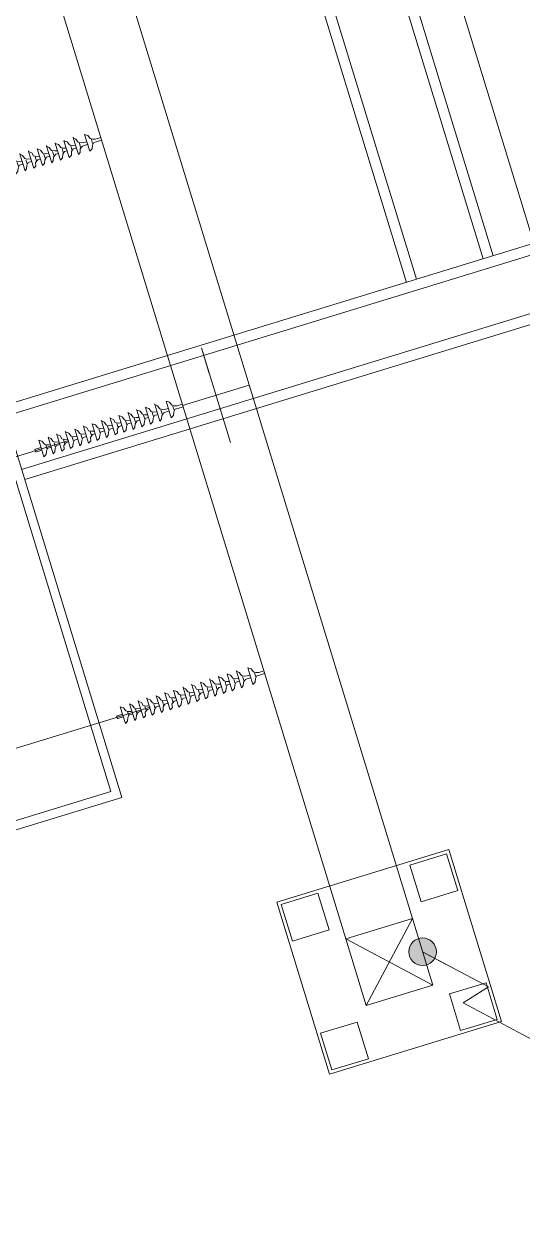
# Model space of a CAD drawing. Header units: metres. Extents: x 0 to 551036, y 0 to 1845929.
# Drawn here: x 547510.03 to 547517.18, y 1841909.82 to 1841926.98 of the extents above; entities that cross this region are included whole.
import ezdxf

# ---------------------------------------------------------------- set-up
doc = ezdxf.new("R2010")
doc.units = ezdxf.units.M
doc.header["$MEASUREMENT"] = 0
for name, color, linetype, lineweight in [('_0', 7, 'Continuous', 0), ('BD HH1 KEM TMB$0$cay', 7, 'Continuous', 0), ('BD HH1 KEM TMB$0$duongdaydien', 7, 'Continuous', 0), ('Level 49', 7, 'Continuous', 0), ('Level 50', 7, 'Continuous', 0), ('Level 62', 7, 'Continuous', 0)]:
    doc.layers.add(name, color=color, linetype=linetype, lineweight=lineweight)

# ---------------------------------------------------------------- blocks, each defined once
blk = doc.blocks.new('02 Xref KB1 MBTB$0$X220 NC')
at = {"color": 0, "linetype": 'ByBlock', "lineweight": -2}
for p, q in [((37516403, -1534182), (37516403, -1374182)), ((37526403, -1534182), (37526403, -1374182)), ((37526403, -1534182), (37516403, -1544182)), ((37516403, -1534182), (37526403, -1544182))]:
    blk.add_line(p, q, dxfattribs=at)
at = {"flags": 128}
for points in [[(37521403, -1450899), (37521403, -1447081), (37521403, -1461283)], [(37526403, -1454182), (37516403, -1454182)]]:
    blk.add_lwpolyline(points, dxfattribs=at)
at = {"color": 0, "linetype": 'ByBlock', "lineweight": -2, "flags": 128}
for points in [[(37534313, -1526272), (37508493, -1526272), (37508493, -1552092), (37534313, -1552092), (37534313, -1526272)], [(37508993, -1526772), (37514493, -1526772), (37514493, -1532272), (37508993, -1532272), (37508993, -1526772)], [(37533813, -1526772), (37528313, -1526772), (37528313, -1532272), (37533813, -1532272), (37533813, -1526772)], [(37516403, -1544182), (37526403, -1544182), (37526403, -1534182), (37516403, -1534182), (37516403, -1544182)], [(37516403, -1534182), (37526403, -1534182), (37526403, -1544182), (37516403, -1544182), (37516403, -1534182)], [(37526403, -1534182), (37516403, -1534182), (37516403, -1544182), (37526403, -1544182), (37526403, -1534182)], [(37508993, -1551592), (37514493, -1551592), (37514493, -1546092), (37508993, -1546092), (37508993, -1551592)], [(37533813, -1551592), (37528313, -1551592), (37528313, -1546092), (37533813, -1546092), (37533813, -1551592)]]:
    blk.add_lwpolyline(points, close=True, dxfattribs=at)
blk = doc.blocks.new('02 Xref KB1 MBTB$0$Kim_CS')
at = {"layer": 'BD HH1 KEM TMB$0$duongdaydien', "color": 0, "linetype": 'ByBlock', "lineweight": -2}
for p, q in [((-10499, 14034), (-2277, 5812)), ((-5056, 5056), (-2277, 5812)), ((0, 0), (-5056, 5056)), ((0, 0), (-1768, 1768))]:
    blk.add_line(p, q, dxfattribs=at)
blk = doc.blocks.new('02 Xref KB1 MBTB$0$KCS_01')
h = blk.add_hatch()
h.set_pattern_fill('ANGLE', color=0, pattern_type=2)
h.set_pattern_definition([(0, (-101000, -440999.72), (0, 69.85), [50.8, -19.05]), (90, (-101000, -440999.72), (-69.85, 4e-15), [50.8, -19.05])])
edge = h.paths.add_edge_path()
edge.add_arc((0, 0), 1981, 0, 360)
at = {"color": 0}
blk.add_circle((0, 0), 1981, dxfattribs=at)
at = {"layer": 'BD HH1 KEM TMB$0$duongdaydien', "color": 0, "xscale": 1.5, "yscale": 1.5, "zscale": 1.5}
blk.add_blockref('02 Xref KB1 MBTB$0$Kim_CS', (0, 0), dxfattribs=at)
blk = doc.blocks.new('JYZCD')
for p, q in [((977504, 1394888), (976736, 1394888)), ((977504, 1394487), (976736, 1394487)), ((979207, 1394888), (978807, 1394888)), ((979207, 1394487), (978807, 1394487))]:
    blk.add_line(p, q)
at = {"color": 0, "lineweight": 0, "flags": 128}
for points in [[(978807, 1395990), (978406, 1395689), (978205, 1395188), (977905, 1394988), (977504, 1394888)], [(978105, 1394988), (978105, 1394387)], [(978807, 1395990), (978807, 1393485)], [(980510, 1395990), (980209, 1395689), (980009, 1395188), (979608, 1394988), (979207, 1394888)], [(979909, 1394988), (979909, 1394387)], [(980510, 1395990), (980510, 1396090)], [(980510, 1393485), (980510, 1395990)], [(981912, 1395990), (981512, 1395689), (981311, 1395188), (981011, 1394988), (980510, 1394888)], [(981211, 1394988), (981211, 1394387)], [(981812, 1395990), (981912, 1395990)], [(981812, 1393485), (981912, 1393485), (981912, 1395990)], [(983215, 1395990), (982814, 1395689), (982614, 1395188), (982313, 1394988), (981912, 1394888)], [(982513, 1394988), (982513, 1394387)], [(983215, 1395990), (983215, 1396090)], [(984517, 1395990), (984217, 1395689), (984016, 1395188), (983615, 1394988), (983215, 1394888)], [(983215, 1393485), (983215, 1395990)], [(983916, 1394988), (983916, 1394387)], [(984517, 1395990), (984517, 1396090)], [(985920, 1395990), (985519, 1395689), (985319, 1395188), (985018, 1394988), (984517, 1394888)], [(984517, 1393485), (984517, 1395990)], [(985218, 1394988), (985218, 1394387)], [(987222, 1395990), (986821, 1395689), (986721, 1395188), (986320, 1394988), (985920, 1394888)], [(985920, 1395990), (985920, 1393485)], [(986521, 1394988), (986521, 1394387)], [(987222, 1395990), (987222, 1396090)], [(987222, 1395990), (987222, 1396090)], [(987222, 1393485), (987222, 1395990)], [(988524, 1395990), (988224, 1395689), (988024, 1395188), (987723, 1394988), (987222, 1394888)], [(987923, 1394988), (987923, 1394387)], [(988524, 1395990), (988524, 1396090)], [(989927, 1395990), (989526, 1395689), (989326, 1395188), (989025, 1394988), (988524, 1394888)], [(988524, 1393485), (988524, 1395990)], [(989226, 1394988), (989226, 1394387)], [(991229, 1395990), (990829, 1395689), (990729, 1395188), (990328, 1394988), (989927, 1394888)], [(989927, 1395990), (989927, 1393485)], [(990528, 1394988), (990528, 1394387)], [(991229, 1395990), (991229, 1396090)], [(991229, 1393485), (991229, 1395990)], [(992532, 1395990), (992231, 1395689), (992031, 1395188), (991730, 1394988), (991229, 1394888)], [(991931, 1394988), (991931, 1394387)], [(993934, 1395990), (993534, 1395689), (993333, 1395188), (993033, 1394988), (992532, 1394888)], [(992532, 1395990), (992532, 1393485)], [(993233, 1394988), (993233, 1394387)], [(993934, 1395990), (993934, 1396090)], [(993934, 1395990), (993934, 1396090)], [(993934, 1393485), (993934, 1395990)], [(995237, 1395990), (994836, 1395689), (994736, 1395188), (994335, 1394988), (993934, 1394888)], [(994536, 1394988), (994536, 1394387)], [(995237, 1395990), (995237, 1396090)], [(996539, 1395990), (996239, 1395689), (996038, 1395188), (995738, 1394988), (995237, 1394888)], [(995237, 1393485), (995237, 1395990)], [(995938, 1394988), (995938, 1394387)], [(996539, 1395990), (996539, 1393485)], [(997942, 1395990), (997541, 1395689), (997341, 1395188), (997040, 1394988), (996639, 1394888)], [(997163, 1395016), (997163, 1394348)], [(997942, 1393485), (997942, 1395990)], [(978807, 1393485), (978406, 1393685), (978205, 1394186), (977905, 1394487), (977504, 1394487)], [(978807, 1394888), (978807, 1394487)], [(978807, 1393485), (978807, 1393585)], [(980510, 1393485), (980209, 1393685), (980009, 1394186), (979608, 1394487), (979207, 1394487)], [(980510, 1394888), (980510, 1394487)], [(981912, 1393485), (981512, 1393685), (981311, 1394186), (981011, 1394487), (980510, 1394487)], [(981912, 1394888), (981912, 1394487)], [(983215, 1393485), (982814, 1393685), (982614, 1394186), (982313, 1394487), (981912, 1394487)], [(984517, 1393485), (984217, 1393685), (984016, 1394186), (983615, 1394487), (983215, 1394487), (983215, 1394888)], [(984517, 1394888), (984517, 1394487)], [(984517, 1394888), (984517, 1394487)], [(985920, 1393485), (985519, 1393685), (985319, 1394186), (985018, 1394487), (984517, 1394487)], [(987222, 1393485), (986821, 1393685), (986721, 1394186), (986320, 1394487), (985920, 1394487)], [(988524, 1393485), (988224, 1393685), (988024, 1394186), (987723, 1394487), (987222, 1394487)], [(987222, 1393485), (987222, 1393585)], [(988524, 1394888), (988524, 1394487)], [(988524, 1394888), (988524, 1394487)], [(989927, 1393485), (989526, 1393685), (989326, 1394186), (989025, 1394487), (988524, 1394487)], [(991229, 1393485), (990829, 1393685), (990729, 1394186), (990328, 1394487), (989927, 1394487)], [(991229, 1394888), (991229, 1394487)], [(992532, 1393485), (992231, 1393685), (992031, 1394186), (991730, 1394487), (991229, 1394487)], [(993934, 1393485), (993534, 1393685), (993333, 1394186), (993033, 1394487), (992532, 1394487)], [(995237, 1393485), (994836, 1393685), (994736, 1394186), (994335, 1394487), (993934, 1394487)], [(993934, 1393485), (993934, 1393585)], [(995237, 1394888), (995237, 1394487)], [(995237, 1394888), (995237, 1394487)], [(996539, 1393485), (996239, 1393685), (996038, 1394186), (995738, 1394487), (995237, 1394487)], [(997942, 1393485), (997541, 1393685), (997341, 1394186), (997040, 1394487), (996639, 1394487)], [(997942, 1394888), (998743, 1394888)], [(997942, 1394487), (998743, 1394487)], [(998832, 1394459), (998832, 1394904)]]:
    blk.add_lwpolyline(points, dxfattribs=at)
at = {"flags": 128}
blk.add_lwpolyline([(976736, 1394888), (976736, 1394487)], dxfattribs=at)
blk = doc.blocks.new('Substation')
at = {"color": 1, "lineweight": 13, "elevation": 0, "flags": 128}
blk.add_lwpolyline([(3138754.318, 2123987.588), (3138754.319, 2123720.891)], dxfattribs=at)
at = {"color": 3, "lineweight": 13, "elevation": 0, "flags": 128}
blk.add_lwpolyline([(3138794.346, 2123987.138), (3138794.317, 2123720.89)], dxfattribs=at)
at = {"layer": 'BD HH1 KEM TMB$0$cay', "linetype": 'ByBlock', "lineweight": 13}
blk.add_line((3139509.324, 2123648.794, 0), (3138589.324, 2123648.794, 0), dxfattribs=at)
at = {"layer": 'Level 50', "elevation": 0, "flags": 128}
for points in [[(3138743.126, 2123728.572), (3138743.126, 2123798.972), (3138845.526, 2123798.972), (3138845.526, 2123728.572), (3138743.126, 2123728.572)], [(3138744.406, 2123729.852), (3138744.406, 2123797.692), (3138844.246, 2123797.692), (3138844.246, 2123729.852), (3138744.406, 2123729.852)]]:
    blk.add_lwpolyline(points, close=True, dxfattribs=at)
at = {"layer": 'Level 62', "lineweight": 13}
for p, q in [((3138790.824, 2123548.794, 0), (3138790.824, 2123728.572, 0)), ((3138792.324, 2123548.794, 0), (3138792.324, 2123728.572, 0)), ((3138800.324, 2123548.794, 0), (3138800.324, 2123728.572, 0)), ((3138801.824, 2123548.794, 0), (3138801.824, 2123728.572, 0))]:
    blk.add_line(p, q, dxfattribs=at)
at = {"layer": 'Level 62', "lineweight": 13, "elevation": 0, "flags": 128}
for points in [[(3138801.824, 2123667.919), (3138910.824, 2123667.919)], [(3138801.824, 2123666.419), (3138910.824, 2123666.419)], [(3138910.824, 2123656.419), (3138801.824, 2123656.419)], [(3138910.824, 2123654.919), (3138801.824, 2123654.919)]]:
    blk.add_lwpolyline(points, dxfattribs=at)
at = {"xscale": 0.001, "yscale": -0.001, "zscale": 0.001, "rotation": 89.99994023584475}
for p in [(3137359.636, 2122727.06, 0), (3137399.636, 2122727.06, 0), (3137439.636, 2122727.06, 0)]:
    blk.add_blockref('JYZCD', p, dxfattribs=at)
at = {"layer": 'BD HH1 KEM TMB$0$duongdaydien', "xscale": 0.001, "yscale": 0.001, "zscale": 0.001, "rotation": 90}
blk.add_blockref('02 Xref KB1 MBTB$0$KCS_01', (3138709.324, 2123693.794, 0), dxfattribs=at)
at = {"layer": 'Level 49', "xscale": 0.001, "yscale": -0.001, "zscale": 0.001, "rotation": 89.99999999999999}
blk.add_blockref('02 Xref KB1 MBTB$0$X220 NC', (3140248.506, 2086177.391, 0), dxfattribs=at)

msp = doc.modelspace()

# ---------------------------------------------------------------- block references
at = {"layer": '_0', "xscale": 0.1, "yscale": 0.1, "zscale": 0.1, "rotation": 107.0123114188912}
msp.add_blockref('Substation', (842423.72785, 1603911.5666), dxfattribs=at)

doc.saveas('drawing.dxf')
